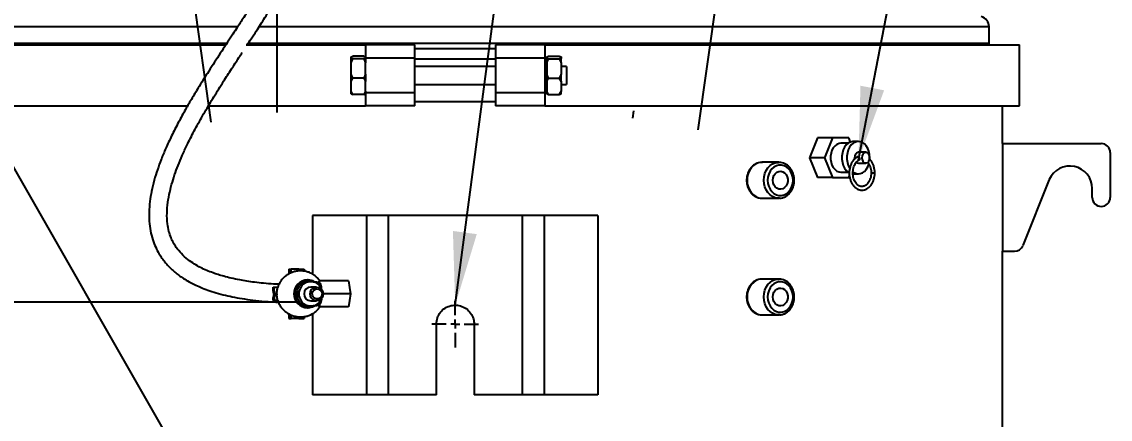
# Model space of a CAD drawing. Header units: millimetres. Extents: x 107291 to 113922, y -130611 to -125922.
# Drawn here: x 110559 to 111166, y -127170 to -126948 of the extents above; entities that cross this region are included whole.
import ezdxf

# ---------------------------------------------------------------- set-up
doc = ezdxf.new("R2010")
doc.units = ezdxf.units.MM
doc.header["$LTSCALE"] = 13
doc.linetypes.add('CENTERX2', pattern=[101.6, 63.5, -12.7, 12.7, -12.7])
doc.layers.add('AM_5', color=3, linetype='Continuous', lineweight=25)
for name, color, linetype in [('中心符号线', 7, 'CENTERX2'), ('中心线', 1, 'CENTERX2'), ('几何体', 7, 'Continuous'), ('尺寸', 3, 'Continuous'), ('注释', 2, 'Continuous'), ('草图直线', 1, 'Continuous')]:
    doc.layers.add(name, color=color, linetype=linetype)
doc.styles.add('SLDTEXTSTYLE0', font='')
doc.styles.get("Standard").update_dxf_attribs({"font": 'gbenor.shx', "bigfont": 'gbcbig.shx'})
doc.styles.get('SLDTEXTSTYLE0').set_extended_font_data('汉仪长仿宋体')
doc.dimstyles.new('SLDDIMSTYLE0', dxfattribs={"dimtxt": 50, "dimasz": 40.8, "dimexe": 0, "dimexo": 0.0625, "dimgap": 12.5, "dimtad": 2, "dimdec": 0, "dimrnd": 1e-09, "dimzin": 12, "dimdsep": 46, "dimtxsty": 'SLDTEXTSTYLE0', "dimsah": 1, "dimcen": 0.09, "dimadec": 0, "dimazin": 3, "dimtfac": 1, "dimtdec": 0, "dimtmove": 0, "dimatfit": 0, "dimfxl": 1, "dimfrac": 2, "dimtolj": 1, "dimtzin": 12, "dimarcsym": 0})
doc.dimstyles.new('SLDDIMSTYLE1', dxfattribs={"dimtxt": 50, "dimasz": 40.8, "dimexe": 0, "dimexo": 0.0625, "dimgap": 12.5, "dimtad": 2, "dimdec": 0, "dimrnd": 1e-09, "dimzin": 12, "dimdsep": 46, "dimtxsty": 'SLDTEXTSTYLE0', "dimsah": 1, "dimcen": 0.09, "dimadec": 0, "dimazin": 3, "dimtfac": 1, "dimtdec": 0, "dimtofl": 0, "dimtmove": 0, "dimatfit": 3, "dimfxl": 1, "dimfrac": 2, "dimtolj": 1, "dimtzin": 12, "dimarcsym": 0})
doc.dimstyles.new('SLDDIMSTYLE2', dxfattribs={"dimtxt": 0.18, "dimasz": 40.8, "dimexe": 0, "dimexo": 0.0625, "dimgap": 0, "dimtad": 0, "dimtih": 1, "dimtoh": 1, "dimdec": 0, "dimrnd": 1e-09, "dimzin": 0, "dimdsep": 46, "dimtxsty": 'Standard', "dimsah": 1, "dimcen": 0.09, "dimadec": 0, "dimazin": 0, "dimtfac": 40.8, "dimtdec": 0, "dimtofl": 0, "dimtmove": 0, "dimatfit": 3, "dimfxl": 1, "dimfrac": 2, "dimtolj": 1, "dimtzin": 0, "dimarcsym": 0})
doc.dimstyles.new('副本 1-15$2', dxfattribs={"dimtxt": 3.5, "dimasz": 2, "dimexe": 1.5, "dimexo": 0.5, "dimgap": 0.5, "dimtad": 1, "dimtoh": 1, "dimdec": 1, "dimdsep": 46, "dimtxsty": 'Standard', "dimcen": 2.5, "dimclrd": 3, "dimclre": 3, "dimclrt": 3, "dimadec": 0, "dimazin": 2, "dimtfac": 1, "dimtdec": 1, "dimtmove": 0, "dimatfit": 2, "dimfxl": 1, "dimarcsym": 0})

# ---------------------------------------------------------------- blocks, each defined once
blk = doc.blocks.new('*D12')
at = {"layer": 'Defpoints', "color": 0, "transparency": 16777216}
for p in [(110403.42, -126961.17), (110486.06, -126961.17), (110714.3, -127104.56)]:
    blk.add_point(p, dxfattribs=at)
at = {"layer": '尺寸', "color": 0, "lineweight": -2, "transparency": 16777216}
for p, q in [((110486, -126961.17), (110403.42, -126961.17)), ((110403.42, -127063.76), (110403.42, -127001.97)), ((110714.24, -127104.56), (110403.42, -127104.56))]:
    blk.add_line(p, q, dxfattribs=at)
at = {"layer": '尺寸', "color": 0, "transparency": 16777216}
for points in [[(110396.62, -127001.97), (110410.22, -127001.97), (110403.42, -126961.17)], [(110396.62, -127063.76), (110410.22, -127063.76), (110403.42, -127104.56)]]:
    blk.add_solid(points, dxfattribs=at)
at = {"layer": '尺寸', "color": 0, "transparency": 16777216, "insert": (110340.92, -127040.5), "char_height": 50, "attachment_point": 2, "rotation": 90, "style": 'SLDTEXTSTYLE0'}
blk.add_mtext('\\A1;145', dxfattribs=at)
blk = doc.blocks.new('*D13')
at = {"layer": 'Defpoints', "color": 0, "transparency": 16777216}
for p in [(110402.38, -127104.56), (110714.3, -127104.56), (110787.56, -127792.81)]:
    blk.add_point(p, dxfattribs=at)
at = {"layer": '尺寸', "color": 0, "lineweight": -2, "transparency": 16777216}
for p, q in [((110714.24, -127104.56), (110402.38, -127104.56)), ((110402.38, -127752.01), (110402.38, -127145.36)), ((110787.5, -127792.81), (110402.38, -127792.81))]:
    blk.add_line(p, q, dxfattribs=at)
at = {"layer": '尺寸', "color": 0, "transparency": 16777216}
for points in [[(110395.58, -127145.36), (110409.18, -127145.36), (110402.38, -127104.56)], [(110395.58, -127752.01), (110409.18, -127752.01), (110402.38, -127792.81)]]:
    blk.add_solid(points, dxfattribs=at)
at = {"layer": '尺寸', "color": 0, "transparency": 16777216, "insert": (110339.88, -127398.57), "char_height": 50, "attachment_point": 2, "rotation": 90, "style": 'SLDTEXTSTYLE0'}
blk.add_mtext('\\A1;730', dxfattribs=at)
blk = doc.blocks.new('SW_CENTERMARKSYMBOL_2')
at = {"layer": '中心符号线', "color": 0}
for p, q in [((0, 5), (0, 13)), ((-5, 0), (-13, 0)), ((0, 0), (-2.5, 0)), ((0, 0), (0, 2.5)), ((0, 0), (0, -2.5)), ((0, 0), (2.5, 0)), ((5, 0), (13, 0)), ((0, -5), (0, -13))]:
    blk.add_line(p, q, dxfattribs=at)
blk = doc.blocks.new('*D24')
at = {"layer": 'AM_5', "color": 3, "lineweight": -2, "transparency": 16777216}
for p, q in [((110701.32, -126627.9), (110701.32, -126574.86)), ((110610.69, -126621.24), (110605.11, -126581.58)), ((110725.32, -126593.28), (110796.32, -126593.28))]:
    blk.add_line(p, q, dxfattribs=at)
for start, end in [(92.04246, 95.95754), (87.95754, 90)]:
    blk.add_arc((110701.32, -127266.15), 673.29, start, end, dxfattribs=at)
at = {"layer": 'AM_5', "color": 3, "transparency": 16777216}
for points in [[(110677.26, -126589.28), (110677.4, -126597.28), (110701.32, -126592.86)], [(110631.93, -126600.46), (110630.96, -126592.52), (110607.62, -126599.41)]]:
    blk.add_solid(points, dxfattribs=at)
at = {"layer": 'Defpoints', "color": 0, "transparency": 16777216}
for p in [(110638.74, -126595.77), (110611.52, -126627.18), (110701.32, -126633.9), (110701.32, -126998.86), (110664.52, -127004.25)]:
    blk.add_point(p, dxfattribs=at)
at = {"layer": 'AM_5', "color": 3, "transparency": 16777216, "insert": (110772.82, -126566.28), "char_height": 42, "attachment_point": 5}
blk.add_mtext('8°', dxfattribs=at)

msp = doc.modelspace()

# ---------------------------------------------------------------- linework, layer by layer
at = {"layer": '中心线'}
for p, q in [((110936.03, -127008.42), (110991.03, -126617.07)), ((110664.52, -127004.25), (110611.52, -126627.18)), ((110899.94, -126997.87), (110899.35, -127002.08))]:
    msp.add_line(p, q, dxfattribs=at)
at = {"layer": '几何体'}
for p, q in [((110679.25, -126951.21), (110503.06, -126951.21)), ((111098.06, -126951.21), (110691.15, -126951.21)), ((111098.06, -126960.17), (111098.06, -126951.21)), ((110486.06, -126961.17), (110672.72, -126961.17)), ((110503.06, -126960.17), (110673.36, -126960.17)), ((110684.14, -126961.17), (110750.56, -126961.17)), ((110685.35, -126960.17), (111098.06, -126960.17)), ((110778.06, -126961.17), (110750.56, -126961.17)), ((110750.56, -126961.17), (110750.56, -126968.34)), ((110778.06, -126968.51), (110778.06, -126961.17)), ((110778.06, -126963.17), (110823.06, -126963.17)), ((110850.56, -126961.17), (110823.06, -126961.17)), ((110823.06, -126961.17), (110823.06, -126968.51)), ((110850.56, -126961.17), (110850.56, -126968.51)), ((110850.56, -126961.17), (111115.06, -126961.17)), ((111115.06, -126995.17), (111115.06, -126961.17)), ((110742.56, -126967.82), (110743.56, -126967.5)), ((110742.56, -126968.7), (110742.56, -126967.82)), ((110743.56, -126969.02), (110742.56, -126968.7)), ((110742.56, -126971.26), (110742.56, -126968.7)), ((110742.56, -126971.26), (110743.56, -126969.02)), ((110742.56, -126977.45), (110742.56, -126971.26)), ((110749.56, -126967.5), (110743.56, -126967.5)), ((110749.56, -126969.02), (110743.56, -126969.02)), ((110749.56, -126967.5), (110750.56, -126967.82)), ((110750.56, -126968.7), (110749.56, -126969.02)), ((110749.56, -126969.02), (110750.56, -126971.26)), ((110750.56, -126968.7), (110750.56, -126968.34)), ((110778.06, -126968.51), (110750.56, -126968.51)), ((110750.56, -126968.7), (110750.56, -126971.26)), ((110750.56, -126977.45), (110750.56, -126971.26)), ((110778.06, -126987.84), (110778.06, -126968.51)), ((110823.06, -126969.17), (110778.06, -126969.17)), ((110823.06, -126968.51), (110823.06, -126987.84)), ((110850.56, -126968.51), (110823.06, -126968.51)), ((110850.56, -126968.51), (110850.56, -126987.84)), ((110851.56, -126967.82), (110852.56, -126967.5)), ((110851.56, -126967.82), (110851.56, -126968.7)), ((110852.56, -126969.02), (110851.56, -126968.7)), ((110851.56, -126971.26), (110851.56, -126968.7)), ((110851.56, -126971.26), (110852.56, -126969.02)), ((110851.56, -126971.26), (110851.56, -126977.45)), ((110852.56, -126967.5), (110858.56, -126967.5)), ((110852.56, -126969.02), (110858.56, -126969.02)), ((110858.56, -126967.5), (110859.56, -126967.82)), ((110859.56, -126968.7), (110858.56, -126969.02)), ((110858.56, -126969.02), (110859.56, -126971.26)), ((110859.56, -126967.82), (110859.56, -126968.7)), ((110859.56, -126971.26), (110859.56, -126968.7)), ((110859.56, -126971.26), (110859.56, -126977.45)), ((110743.56, -126979.69), (110742.56, -126977.45)), ((110742.56, -126981.61), (110742.56, -126977.45)), ((110750.56, -126977.45), (110749.56, -126979.69)), ((110750.56, -126977.45), (110750.56, -126981.61)), ((110823.06, -126973.17), (110778.06, -126973.17)), ((110851.56, -126973.17), (110850.56, -126973.17)), ((110852.56, -126979.69), (110851.56, -126977.45)), ((110851.56, -126981.61), (110851.56, -126977.45)), ((110859.56, -126977.45), (110858.56, -126979.69)), ((110862.56, -126973.17), (110859.56, -126973.17)), ((110859.56, -126981.61), (110859.56, -126977.45)), ((110862.56, -126973.17), (110862.56, -126983.17)), ((110742.56, -126981.61), (110743.56, -126979.69)), ((110742.56, -126986.93), (110742.56, -126981.61)), ((110749.56, -126979.69), (110743.56, -126979.69)), ((110749.56, -126979.69), (110750.56, -126981.61)), ((110750.56, -126986.93), (110750.56, -126981.61)), ((110778.06, -126983.17), (110823.06, -126983.17)), ((110850.56, -126983.17), (110851.56, -126983.17)), ((110851.56, -126981.61), (110852.56, -126979.69)), ((110851.56, -126981.61), (110851.56, -126986.93)), ((110852.56, -126979.69), (110858.56, -126979.69)), ((110858.56, -126979.69), (110859.56, -126981.61)), ((110859.56, -126981.61), (110859.56, -126986.93)), ((110859.56, -126983.17), (110862.56, -126983.17)), ((110743.56, -126988.85), (110742.56, -126986.93)), ((110742.56, -126988.53), (110742.56, -126986.93)), ((110742.56, -126988.53), (110743.56, -126988.85)), ((110749.56, -126988.85), (110743.56, -126988.85)), ((110750.56, -126986.93), (110749.56, -126988.85)), ((110749.56, -126988.85), (110750.56, -126988.53)), ((110750.56, -126986.93), (110750.56, -126988.53)), ((110778.06, -126987.84), (110750.56, -126987.84)), ((110750.56, -126988.53), (110750.56, -126995.17)), ((110778.06, -126995.17), (110778.06, -126987.84)), ((110850.56, -126987.84), (110823.06, -126987.84)), ((110823.06, -126987.84), (110823.06, -126995.17)), ((110850.56, -126987.84), (110850.56, -126995.17)), ((110852.56, -126988.85), (110851.56, -126986.93)), ((110851.56, -126988.53), (110851.56, -126986.93)), ((110851.56, -126988.53), (110852.56, -126988.85)), ((110852.56, -126988.85), (110858.56, -126988.85)), ((110859.56, -126986.93), (110858.56, -126988.85)), ((110858.56, -126988.85), (110859.56, -126988.53)), ((110859.56, -126988.53), (110859.56, -126986.93)), ((110486.06, -126995.17), (110651.38, -126995.17)), ((110662.99, -126995.17), (110750.56, -126995.17)), ((110778.06, -126995.17), (110750.56, -126995.17)), ((110778.06, -126992.71), (110823.06, -126992.71)), ((110850.56, -126995.17), (110823.06, -126995.17)), ((110850.56, -126995.17), (111115.06, -126995.17)), ((111105.56, -127016.17), (111105.56, -126995.17)), ((111002.53, -127013.02), (110998.01, -127024.02)), ((111010.88, -127013.02), (111002.53, -127013.02)), ((111010.88, -127013.02), (111006.35, -127024.02)), ((111019.93, -127013.02), (111010.88, -127013.02)), ((111020.87, -127015.29), (111019.93, -127013.02)), ((111019.47, -127016.02), (111015.4, -127016.02)), ((111025.22, -127015.02), (111022.41, -127015.02)), ((111105.56, -127016.17), (111105.56, -127076.17)), ((111105.56, -127016.17), (111160.56, -127016.17)), ((111006.35, -127024.02), (110998.01, -127024.02)), ((110998.01, -127024.02), (111002.53, -127035.02)), ((111006.35, -127024.02), (111010.88, -127035.02)), ((111029.35, -127021.02), (111025.22, -127021.02)), ((111031.6, -127024.93), (111031.64, -127024.02)), ((111165.56, -127021.17), (111165.56, -127046.17)), ((110980.9, -127026.61), (110971.54, -127026.61)), ((110980.59, -127026.62), (110980.9, -127026.61)), ((111015.4, -127032.02), (111019.47, -127032.02)), ((111025.22, -127027.02), (111029.35, -127027.02)), ((111010.88, -127035.02), (111002.53, -127035.02)), ((111010.88, -127035.02), (111019.93, -127035.02)), ((111019.93, -127035.02), (111020.27, -127034.2)), ((111022.41, -127033.02), (111025.22, -127033.02)), ((111032.36, -127032.52), (111034.06, -127032.52)), ((111034.06, -127032.52), (111034.36, -127032.52)), ((111131.6, -127036.19), (111116.82, -127073.03)), ((111155.56, -127046.17), (111155.56, -127041.17)), ((110971.54, -127046.61), (110980.9, -127046.61)), ((110981.27, -127046.6), (110980.9, -127046.61)), ((110721.11, -127056.17), (110721.11, -127088.93)), ((110751.06, -127056.17), (110721.11, -127056.17)), ((110751.06, -127056.17), (110751.06, -127156.17)), ((110763.25, -127056.17), (110751.06, -127056.17)), ((110763.25, -127056.17), (110763.25, -127156.17)), ((110837.88, -127056.17), (110763.25, -127056.17)), ((110837.88, -127056.17), (110837.88, -127156.17)), ((110850.07, -127056.17), (110837.88, -127056.17)), ((110850.07, -127056.17), (110850.07, -127156.17)), ((110880.02, -127056.17), (110850.07, -127056.17)), ((110880.02, -127056.17), (110880.02, -127156.17)), ((111105.56, -127245.58), (111105.56, -127076.17)), ((111105.56, -127076.17), (111112.18, -127076.17)), ((110707.81, -127086.17), (110707.81, -127088.79)), ((110707.81, -127086.17), (110708.88, -127086.17)), ((110708.88, -127086.17), (110708.88, -127088.24)), ((110708.88, -127086.17), (110709.22, -127086.17)), ((110713.35, -127086.17), (110709.22, -127086.17)), ((110709.22, -127088.08), (110709.22, -127086.17)), ((110713.35, -127086.17), (110713.35, -127087.12)), ((110713.35, -127086.17), (110716.31, -127086.17)), ((110716.31, -127086.17), (110716.31, -127087.23)), ((110718.62, -127092.15), (110718.2, -127092.15)), ((110741.18, -127092.61), (110724.34, -127092.61)), ((110741.18, -127092.61), (110741.73, -127096.25)), ((110980.9, -127091.61), (110971.54, -127091.61)), ((110980.59, -127091.62), (110980.9, -127091.61)), ((110699.17, -127097.92), (110699.17, -127096.22)), ((110699.17, -127096.22), (110699.51, -127096.22)), ((110699.47, -127099.89), (110699.17, -127097.92)), ((110700.1, -127099.89), (110699.51, -127096.22)), ((110699.51, -127096.22), (110701.68, -127096.22)), ((110713.72, -127095.26), (110712.3, -127097.81)), ((110712.33, -127099.89), (110713.72, -127097.81)), ((110715.11, -127093.18), (110713.72, -127095.26)), ((110715.14, -127095.26), (110713.72, -127097.81)), ((110716.08, -127093.18), (110715.11, -127093.18)), ((110716.08, -127093.18), (110718.62, -127093.18)), ((110721.47, -127093.18), (110718.62, -127093.18)), ((110723.35, -127096.07), (110720.04, -127096.07)), ((110723.56, -127093.18), (110724.95, -127095.26)), ((110726.12, -127097.37), (110724.95, -127095.26)), ((110741.75, -127096.39), (110741.71, -127096.12)), ((110741.73, -127096.25), (110742.27, -127099.89)), ((110699.47, -127099.89), (110699.17, -127101.87)), ((110699.17, -127103.56), (110699.17, -127101.87)), ((110699.51, -127103.56), (110699.17, -127103.56)), ((110700.1, -127099.89), (110699.51, -127103.56)), ((110701.68, -127103.56), (110699.51, -127103.56)), ((110700.1, -127099.89), (110701.26, -127099.89)), ((110711.37, -127099.89), (110712.3, -127101.97)), ((110712.33, -127099.89), (110711.37, -127099.89)), ((110712.3, -127101.97), (110713.72, -127104.52)), ((110713.72, -127101.97), (110715.14, -127104.52)), ((110716.08, -127106.6), (110715.14, -127104.52)), ((110720.04, -127103.71), (110723.35, -127103.71)), ((110724.95, -127104.52), (110726.12, -127102.41)), ((110742.27, -127099.89), (110727.3, -127099.89)), ((110741.73, -127103.53), (110741.18, -127107.17)), ((110741.71, -127103.66), (110741.75, -127103.4)), ((110742.27, -127099.89), (110741.73, -127103.53)), ((110707.81, -127110.99), (110707.81, -127113.61)), ((110716.08, -127106.6), (110715.11, -127106.6)), ((110718.2, -127107.64), (110718.62, -127107.64)), ((110718.62, -127106.6), (110721.47, -127106.6)), ((110721.11, -127110.88), (110721.11, -127156.17)), ((110723.56, -127106.6), (110721.47, -127106.6)), ((110741.18, -127107.17), (110724.34, -127107.17)), ((110707.81, -127113.61), (110708.88, -127113.61)), ((110708.88, -127111.56), (110708.88, -127113.61)), ((110708.88, -127113.61), (110709.22, -127113.61)), ((110709.22, -127113.61), (110709.22, -127111.68)), ((110713.35, -127113.61), (110709.22, -127113.61)), ((110713.35, -127112.65), (110713.35, -127113.61)), ((110713.35, -127113.61), (110716.31, -127113.61)), ((110716.31, -127112.53), (110716.31, -127113.61)), ((110790.06, -127156.17), (110790.06, -127116.67)), ((110811.06, -127116.67), (110811.06, -127156.17)), ((110971.54, -127111.61), (110980.9, -127111.61)), ((110981.27, -127111.6), (110980.9, -127111.61)), ((110751.06, -127156.17), (110721.11, -127156.17)), ((110763.25, -127156.17), (110751.06, -127156.17)), ((110790.06, -127156.17), (110763.25, -127156.17)), ((110837.88, -127156.17), (110811.06, -127156.17)), ((110850.07, -127156.17), (110837.88, -127156.17)), ((110880.02, -127156.17), (110850.07, -127156.17))]:
    msp.add_line(p, q, dxfattribs=at)
at = {"layer": '几何体', "flags": 128}
for points in [[(111098.24, -126961.17), (111098.12, -126960.76), (111098.06, -126960.17)], [(111015.4, -127016.02), (111014.48, -127016.13), (111013.29, -127016.59), (111012.2, -127017.4), (111011.26, -127018.52), (111010.52, -127019.9), (111010, -127021.47), (111009.73, -127023.16), (111009.73, -127024.89), (111010, -127026.58), (111010.52, -127028.15), (111011.26, -127029.52), (111012.2, -127030.64), (111013.29, -127031.45), (111014.48, -127031.92), (111015.4, -127032.02)], [(111022.41, -127015.02), (111022.09, -127015.03), (111020.8, -127015.31), (111019.59, -127015.94), (111018.48, -127016.9), (111017.54, -127018.16), (111016.8, -127019.65), (111016.29, -127021.33), (111016.03, -127023.11), (111016.03, -127024.93), (111016.29, -127026.71), (111016.8, -127028.39), (111017.54, -127029.88), (111018.48, -127031.14), (111019.59, -127032.1), (111020.16, -127032.45)], [(111031.64, -127024.02), (111031.51, -127022.21), (111031.12, -127020.47), (111030.49, -127018.88), (111029.64, -127017.5), (111028.61, -127016.38), (111027.45, -127015.58), (111026.19, -127015.12), (111024.89, -127015.03), (111023.61, -127015.31), (111022.39, -127015.94), (111021.29, -127016.9), (111020.35, -127018.16), (111019.6, -127019.65), (111019.09, -127021.33), (111018.83, -127023.11), (111018.83, -127024.93), (111019.09, -127026.71), (111019.6, -127028.39), (111020.35, -127029.88), (111020.36, -127029.9)], [(111025.22, -127021.02), (111024.85, -127021.07), (111024.15, -127021.42), (111023.58, -127022.09), (111023.21, -127022.99), (111023.08, -127024.02), (111023.13, -127024.69)], [(111031.49, -127024.02), (111031.36, -127022.99), (111030.99, -127022.09), (111030.42, -127021.42), (111029.72, -127021.07), (111028.97, -127021.07), (111028.28, -127021.42), (111027.71, -127022.09), (111027.34, -127022.99), (111027.21, -127024.02), (111027.34, -127025.05), (111027.71, -127025.95), (111028.28, -127026.62), (111028.97, -127026.98), (111029.72, -127026.98), (111030.42, -127026.62), (111030.99, -127025.95), (111031.36, -127025.05), (111031.49, -127024.02)], [(110971.54, -127026.61), (110971.14, -127026.62), (110969.57, -127026.89), (110968.07, -127027.51), (110966.7, -127028.46), (110965.5, -127029.71), (110964.52, -127031.2), (110963.79, -127032.89), (110963.34, -127034.72), (110963.19, -127036.61)], [(110972.55, -127036.61), (110972.7, -127034.72), (110973.15, -127032.89), (110973.88, -127031.2), (110974.86, -127029.71), (110976.06, -127028.46), (110977.43, -127027.51), (110978.93, -127026.89), (110980.5, -127026.62), (110980.59, -127026.62)], [(110974.63, -127036.61), (110974.79, -127038.38), (110975.24, -127040.07), (110975.99, -127041.61), (110976.98, -127042.93), (110978.18, -127043.97), (110979.53, -127044.69), (110980.98, -127045.06), (110982.47, -127045.06), (110983.92, -127044.69), (110985.27, -127043.97), (110986.47, -127042.93), (110987.47, -127041.61), (110988.21, -127040.07), (110988.67, -127038.38), (110988.82, -127036.61), (110988.67, -127034.84), (110988.21, -127033.15), (110987.47, -127031.61), (110986.47, -127030.29), (110985.27, -127029.25), (110983.92, -127028.53), (110982.47, -127028.16), (110980.98, -127028.16), (110979.53, -127028.53), (110978.18, -127029.25), (110976.98, -127030.29), (110975.99, -127031.61), (110975.24, -127033.15), (110974.79, -127034.84), (110974.63, -127036.61)], [(110977.55, -127036.61), (110977.71, -127035.26), (110978.16, -127034.01), (110978.88, -127032.96), (110979.81, -127032.17), (110980.88, -127031.71), (110982.01, -127031.62), (110983.12, -127031.9), (110984.13, -127032.53), (110984.96, -127033.45), (110985.55, -127034.62), (110985.86, -127035.93), (110985.86, -127037.29), (110985.55, -127038.6), (110984.96, -127039.77), (110984.13, -127040.69), (110983.12, -127041.32), (110982.01, -127041.6), (110980.88, -127041.51), (110979.81, -127041.05), (110978.88, -127040.26), (110978.16, -127039.21), (110977.71, -127037.96), (110977.55, -127036.61)], [(111022.13, -127031.91), (111022.39, -127032.1), (111023.61, -127032.73), (111024.89, -127033.01), (111026.19, -127032.92), (111027.45, -127032.46), (111028.61, -127031.66), (111029.64, -127030.54), (111030.49, -127029.16), (111031.11, -127027.6)], [(110963.19, -127036.61), (110963.34, -127038.5), (110963.79, -127040.33), (110964.52, -127042.02), (110965.5, -127043.51), (110966.7, -127044.76), (110968.07, -127045.71), (110969.57, -127046.33), (110971.12, -127046.6)], [(110980.9, -127046.61), (110980.5, -127046.6), (110978.93, -127046.33), (110977.43, -127045.71), (110976.06, -127044.76), (110974.86, -127043.51), (110973.88, -127042.02), (110973.15, -127040.33), (110972.7, -127038.5), (110972.55, -127036.61)], [(110971.12, -127046.6), (110971.14, -127046.6), (110971.54, -127046.61)], [(110722.14, -127106.73), (110721.01, -127107.23), (110719.43, -127107.59), (110717.81, -127107.59), (110716.23, -127107.23), (110714.77, -127106.53), (110713.48, -127105.52), (110712.43, -127104.24), (110711.67, -127102.76), (110711.24, -127101.15), (110711.15, -127099.47), (110711.41, -127097.82), (110712.01, -127096.26), (110712.92, -127094.88), (110714.1, -127093.73), (110715.48, -127092.86), (110717.02, -127092.33), (110718.62, -127092.15), (110718.62, -127092.15)], [(110971.54, -127091.61), (110971.14, -127091.62), (110969.57, -127091.89), (110968.07, -127092.51), (110966.7, -127093.46), (110965.5, -127094.71), (110964.52, -127096.2), (110963.79, -127097.89), (110963.34, -127099.72), (110963.19, -127101.61)], [(110972.55, -127101.61), (110972.7, -127099.72), (110973.15, -127097.89), (110973.88, -127096.2), (110974.86, -127094.71), (110976.06, -127093.46), (110977.43, -127092.51), (110978.93, -127091.89), (110980.5, -127091.62), (110980.59, -127091.62)], [(110723.35, -127096.07), (110724.49, -127096.26), (110725.52, -127096.8), (110726.33, -127097.65), (110726.86, -127098.71), (110727.04, -127099.89), (110726.86, -127101.07), (110726.33, -127102.14), (110725.52, -127102.98), (110724.49, -127103.52), (110723.35, -127103.71), (110722.21, -127103.52), (110721.18, -127102.98), (110720.37, -127102.14), (110719.84, -127101.07), (110719.66, -127099.89), (110719.84, -127098.71), (110720.37, -127097.65), (110721.18, -127096.8), (110722.21, -127096.26), (110723.35, -127096.07)], [(110723.65, -127097.04), (110724.65, -127097.23), (110725.51, -127097.79), (110726.12, -127098.62), (110726.39, -127099.63), (110726.3, -127100.67), (110725.85, -127101.61), (110725.1, -127102.32), (110724.16, -127102.7), (110723.14, -127102.7), (110722.2, -127102.32), (110721.45, -127101.61), (110721, -127100.67), (110720.91, -127099.63), (110721.18, -127098.62), (110721.8, -127097.79), (110722.66, -127097.23), (110723.65, -127097.04)], [(110974.63, -127101.61), (110974.79, -127103.38), (110975.24, -127105.07), (110975.99, -127106.61), (110976.98, -127107.93), (110978.18, -127108.97), (110979.53, -127109.69), (110980.98, -127110.06), (110982.47, -127110.06), (110983.92, -127109.69), (110985.27, -127108.97), (110986.47, -127107.93), (110987.47, -127106.61), (110988.21, -127105.07), (110988.67, -127103.38), (110988.82, -127101.61), (110988.67, -127099.84), (110988.21, -127098.15), (110987.47, -127096.61), (110986.47, -127095.29), (110985.27, -127094.25), (110983.92, -127093.53), (110982.47, -127093.16), (110980.98, -127093.16), (110979.53, -127093.53), (110978.18, -127094.25), (110976.98, -127095.29), (110975.99, -127096.61), (110975.24, -127098.15), (110974.79, -127099.84), (110974.63, -127101.61)], [(110977.55, -127101.61), (110977.71, -127100.26), (110978.16, -127099.01), (110978.88, -127097.96), (110979.81, -127097.17), (110980.88, -127096.71), (110982.01, -127096.62), (110983.12, -127096.9), (110984.13, -127097.53), (110984.96, -127098.45), (110985.55, -127099.62), (110985.86, -127100.93), (110985.86, -127102.29), (110985.55, -127103.6), (110984.96, -127104.77), (110984.13, -127105.69), (110983.12, -127106.32), (110982.01, -127106.6), (110980.88, -127106.51), (110979.81, -127106.05), (110978.88, -127105.26), (110978.16, -127104.21), (110977.71, -127102.96), (110977.55, -127101.61)], [(110963.19, -127101.61), (110963.34, -127103.5), (110963.79, -127105.33), (110964.52, -127107.02), (110965.5, -127108.51), (110966.7, -127109.76), (110968.07, -127110.71), (110969.57, -127111.33), (110971.12, -127111.6)], [(110980.9, -127111.61), (110980.5, -127111.6), (110978.93, -127111.33), (110977.43, -127110.71), (110976.06, -127109.76), (110974.86, -127108.51), (110973.88, -127107.02), (110973.15, -127105.33), (110972.7, -127103.5), (110972.55, -127101.61)], [(110971.12, -127111.6), (110971.14, -127111.6), (110971.54, -127111.61)]]:
    msp.add_lwpolyline(points, dxfattribs=at)
at = {"layer": '几何体'}
for centre, radius, start, end in [((111092.06, -126951.21), 6, 0, 74.35744), ((111160.56, -127021.17), 5, 0, 90), ((111025.26, -127025.28), 1.74, 229.68341, 268.56982), ((111143.06, -127041.17), 12.5, 0, 156.51716), ((111160.56, -127046.17), 5, 180, 0), ((111112.18, -127071.17), 5, 270, 338.14563), ((110718.41, -127099.89), 7.75, 91.51712, 268.48288), ((110718.62, -127099.44), 7.29, 60.56225, 89.9301), ((110720.51, -127099.89), 7.1, 162.97171, 197.02829), ((110720.1, -127099.6), 6.59, 102.95937, 138.77558), ((110720.14, -127099.89), 3.82, 91.44046, 268.55954), ((110719.99, -127099.6), 6.59, 41.22442, 77.04063), ((110720.1, -127100.18), 6.59, 221.22442, 257.04063), ((110719.99, -127100.18), 6.59, 282.95937, 318.77558)]:
    msp.add_arc(centre, radius, start, end, dxfattribs=at)
for points, knots in [([(110697.17, -126916.8), (110697.17, -126916.81), (110697.18, -126916.92), (110697.16, -126917.23), (110697.11, -126917.75), (110697.02, -126918.34), (110696.87, -126919.09), (110696.62, -126920.07), (110696.17, -126921.52), (110695.39, -126923.55), (110694.36, -126925.87), (110693.2, -126928.23), (110691.97, -126930.54), (110690.62, -126932.99), (110689, -126935.78), (110687.06, -126939.01), (110684.92, -126942.44), (110682.8, -126945.78), (110680.87, -126948.78), (110678.85, -126951.89), (110676.51, -126955.46), (110673.65, -126959.81), (110670.49, -126964.62), (110667.24, -126969.61), (110664.05, -126974.55), (110660.93, -126979.46), (110657.57, -126984.84), (110654, -126990.74), (110650.14, -126997.39), (110646.26, -127004.43), (110642.59, -127011.61), (110639.37, -127018.53), (110636.77, -127024.79), (110634.59, -127030.74), (110632.75, -127036.68), (110631.32, -127042.59), (110630.33, -127048.56), (110629.85, -127054.63), (110630.05, -127060.54), (110630.91, -127066.05), (110632.25, -127070.74), (110633.96, -127074.78), (110635.74, -127077.99), (110637.44, -127080.48), (110639.05, -127082.53), (110640.67, -127084.35), (110642.45, -127086.12), (110644.41, -127087.84), (110646.63, -127089.58), (110649.25, -127091.38), (110652.16, -127093.11), (110655.37, -127094.77), (110658.86, -127096.33), (110662.88, -127097.88), (110667.52, -127099.38), (110672.49, -127100.69), (110677.79, -127101.83), (110683.39, -127102.79), (110689.64, -127103.61), (110695.93, -127104.23), (110700.15, -127104.45), (110702.05, -127104.55)], [0, 0, 0, 0, 0.00114, 0.014072, 0.024721, 0.035668, 0.043591, 0.05188, 0.066189, 0.082618, 0.099054, 0.113474, 0.126037, 0.138375, 0.152472, 0.168396, 0.185163, 0.200215, 0.213405, 0.224808, 0.240581, 0.259159, 0.279732, 0.300201, 0.320438, 0.340309, 0.359602, 0.38507, 0.410375, 0.437605, 0.466582, 0.492049, 0.514911, 0.535416, 0.556167, 0.577933, 0.597118, 0.617808, 0.640072, 0.657974, 0.675995, 0.691803, 0.705289, 0.716337, 0.72532, 0.734424, 0.743944, 0.753918, 0.764467, 0.7767, 0.791168, 0.804557, 0.819765, 0.837019, 0.856587, 0.878783, 0.899543, 0.922606, 0.94823, 0.976695, 1, 1, 1, 1]), ([(110684.72, -126961.17), (110685.46, -126960.05), (110687.15, -126957.47), (110689.6, -126953.7), (110692.14, -126949.75), (110694.6, -126945.83), (110697.52, -126941.05), (110700.53, -126935.82), (110703.24, -126930.57), (110705.22, -126926.03), (110706.25, -126922.89), (110706.77, -126920.65), (110707.04, -126919.04), (110707.18, -126917.23), (110707.09, -126915.24), (110706.67, -126913.13), (110706.07, -126911.89), (110705.75, -126911.22)], [0, 0, 0, 0, 0.049684, 0.113987, 0.169243, 0.230368, 0.297489, 0.401027, 0.499078, 0.593843, 0.688242, 0.721994, 0.762042, 0.809067, 0.863807, 0.927124, 1, 1, 1, 1]), ([(110702.36, -127094.55), (110701.36, -127094.51), (110698.49, -127094.37), (110693.97, -127093.99), (110688.98, -127093.46), (110684.57, -127092.84), (110680.17, -127092.1), (110675.91, -127091.21), (110671.87, -127090.19), (110668.55, -127089.21), (110665.37, -127088.13), (110662.09, -127086.85), (110658.58, -127085.22), (110655.04, -127083.24), (110651.42, -127080.74), (110648, -127077.68), (110645.38, -127074.5), (110643.52, -127071.48), (110642.11, -127068.5), (110640.94, -127064.97), (110640.08, -127060.42), (110639.83, -127054.96), (110640.34, -127049), (110641.42, -127043.19), (110642.88, -127037.68), (110644.63, -127032.31), (110646.69, -127026.9), (110649.14, -127021.2), (110652.3, -127014.52), (110656.26, -127006.92), (110661, -126998.52), (110666.13, -126989.98), (110671.14, -126982), (110675.82, -126974.72), (110679.31, -126969.41), (110681.3, -126966.38), (110681.93, -126965.42)], [0, 0, 0, 0, 0.018484, 0.053301, 0.084252, 0.111711, 0.136012, 0.16719, 0.192807, 0.213584, 0.231593, 0.255522, 0.279219, 0.3035, 0.330901, 0.360317, 0.386843, 0.404089, 0.4219, 0.442284, 0.464843, 0.495419, 0.526805, 0.555765, 0.58489, 0.612662, 0.640974, 0.671935, 0.705824, 0.752114, 0.800785, 0.850903, 0.901997, 0.943219, 0.981982, 1, 1, 1, 1]), ([(111024.94, -127023.47), (111024.77, -127023.55), (111024.2, -127023.81), (111023.29, -127024.49), (111022.28, -127025.57), (111021.44, -127026.88), (111020.78, -127028.38), (111020.33, -127030.03), (111020.11, -127031.76), (111020.13, -127033.51), (111020.38, -127035.23), (111020.86, -127036.87), (111021.55, -127038.37), (111022.45, -127039.68), (111023.51, -127040.74), (111024.71, -127041.53), (111026, -127042), (111027.33, -127042.14), (111028.63, -127041.96), (111029.88, -127041.47), (111031.03, -127040.69), (111032.06, -127039.65), (111032.93, -127038.37), (111033.62, -127036.9), (111034.1, -127035.27), (111034.33, -127033.79), (111034.35, -127032.86), (111034.36, -127032.52)], [0, 0, 0, 0, 0.016421, 0.057181, 0.098355, 0.140052, 0.182063, 0.224205, 0.266374, 0.308567, 0.350811, 0.393131, 0.435554, 0.478067, 0.520531, 0.562695, 0.604255, 0.645081, 0.685399, 0.725598, 0.766104, 0.807186, 0.848815, 0.89079, 0.932921, 0.975087, 1, 1, 1, 1]), ([(111032.36, -127032.52), (111032.35, -127032.78), (111032.33, -127033.56), (111032.14, -127034.83), (111031.72, -127036.24), (111031.12, -127037.5), (111030.37, -127038.54), (111029.51, -127039.34), (111028.58, -127039.87), (111027.6, -127040.12), (111026.6, -127040.08), (111025.59, -127039.73), (111024.63, -127039.06), (111023.78, -127038.13), (111023.08, -127036.97), (111022.55, -127035.62), (111022.22, -127034.15), (111022.1, -127032.61), (111022.19, -127031.07), (111022.5, -127029.58), (111023, -127028.23), (111023.67, -127027.06), (111024.48, -127026.13), (111025.13, -127025.6), (111025.5, -127025.42), (111025.56, -127025.39)], [0, 0, 0, 0, 0.023397, 0.068961, 0.114475, 0.159847, 0.205109, 0.250381, 0.296004, 0.342637, 0.39096, 0.440366, 0.48845, 0.535102, 0.58104, 0.626747, 0.6724, 0.718058, 0.763708, 0.809291, 0.854746, 0.90006, 0.945305, 0.990668, 1, 1, 1, 1]), ([(111024.94, -127023.46), (111024.94, -127023.46), (111025.02, -127023.4), (111025.18, -127023.4), (111025.38, -127023.46), (111025.55, -127023.63), (111025.69, -127023.88), (111025.79, -127024.21), (111025.85, -127024.57), (111025.84, -127024.9), (111025.78, -127025.15), (111025.68, -127025.32), (111025.59, -127025.35), (111025.55, -127025.37)], [0, 0, 0, 0, 0.006222, 0.111396, 0.205426, 0.300819, 0.40678, 0.522394, 0.637071, 0.743743, 0.845943, 0.94948, 1, 1, 1, 1]), ([(111034.36, -127032.52), (111034.35, -127032.21), (111034.33, -127031.31), (111034.12, -127029.86), (111033.65, -127028.21), (111032.96, -127026.72), (111032.2, -127025.55), (111031.63, -127025), (111031.41, -127024.8)], [0, 0, 0, 0, 0.103778, 0.297852, 0.492461, 0.687542, 0.883048, 1, 1, 1, 1]), ([(110971.73, -127026.65), (110971.53, -127026.64), (110970.82, -127026.58), (110969.61, -127026.82), (110968.15, -127027.36), (110966.81, -127028.2), (110965.61, -127029.29), (110964.59, -127030.62), (110963.8, -127032.14), (110963.24, -127033.81), (110962.98, -127035.32), (110962.95, -127036.26), (110962.95, -127036.61)], [0, 0, 0, 0, 0.042861, 0.152819, 0.262625, 0.372776, 0.483637, 0.595322, 0.707738, 0.8207, 0.934031, 1, 1, 1, 1]), ([(110981.29, -127046.56), (110981.59, -127046.55), (110982.39, -127046.52), (110983.66, -127046.13), (110985.06, -127045.43), (110986.33, -127044.43), (110987.43, -127043.2), (110988.33, -127041.76), (110988.99, -127040.15), (110989.4, -127038.42), (110989.54, -127036.64), (110989.41, -127034.85), (110989, -127033.11), (110988.34, -127031.48), (110987.43, -127030.01), (110986.3, -127028.75), (110985, -127027.75), (110983.56, -127027.05), (110982.07, -127026.63), (110981.06, -127026.63), (110980.57, -127026.62)], [0, 0, 0, 0, 0.031973, 0.087781, 0.143651, 0.199816, 0.25639, 0.313366, 0.370661, 0.428181, 0.485851, 0.54363, 0.601494, 0.659416, 0.717339, 0.775158, 0.832722, 0.889867, 0.946499, 1, 1, 1, 1]), ([(111030.39, -127026.63), (111030.55, -127026.81), (111030.98, -127027.3), (111031.54, -127028.37), (111032.03, -127029.74), (111032.31, -127031.15), (111032.34, -127032.09), (111032.36, -127032.52)], [0, 0, 0, 0, 0.1337, 0.360624, 0.586736, 0.812656, 1, 1, 1, 1]), ([(110962.95, -127036.61), (110962.95, -127036.94), (110962.98, -127037.86), (110963.23, -127039.37), (110963.78, -127041.05), (110964.59, -127042.59), (110965.63, -127043.95), (110966.86, -127045.07), (110968.24, -127045.9), (110969.67, -127046.44), (110970.64, -127046.53), (110971.09, -127046.58)], [0, 0, 0, 0, 0.0655776, 0.1847591, 0.304196, 0.4236973, 0.5430931, 0.6621065, 0.7803963, 0.8976843, 1, 1, 1, 1]), ([(110714.34, -127087.07), (110713.94, -127087.09), (110712.85, -127087.11), (110711.09, -127087.42), (110709.14, -127088.06), (110707.32, -127088.98), (110705.68, -127090.15), (110704.25, -127091.54), (110703.07, -127093.12), (110702.19, -127094.71), (110701.84, -127095.82), (110701.69, -127096.29)], [0, 0, 0, 0, 0.072912, 0.196753, 0.319535, 0.440961, 0.560881, 0.679224, 0.796026, 0.911453, 1, 1, 1, 1]), ([(110725.2, -127092.61), (110725.16, -127092.55), (110724.76, -127091.9), (110723.75, -127090.85), (110722.19, -127089.51), (110720.41, -127088.45), (110718.47, -127087.66), (110716.43, -127087.17), (110715.04, -127087.11), (110714.34, -127087.07)], [0, 0, 0, 0, 0.017256, 0.177303, 0.33956, 0.503489, 0.668455, 0.833819, 1, 1, 1, 1]), ([(110724.34, -127092.61), (110724.65, -127093.1), (110725.28, -127094.1), (110725.88, -127095.6), (110725.9, -127096.58), (110725.91, -127097)], [0, 0, 0, 0, 0.353368, 0.719333, 1, 1, 1, 1]), ([(110971.73, -127091.65), (110971.53, -127091.64), (110970.82, -127091.58), (110969.61, -127091.82), (110968.15, -127092.36), (110966.81, -127093.2), (110965.61, -127094.29), (110964.59, -127095.62), (110963.8, -127097.14), (110963.24, -127098.81), (110962.98, -127100.32), (110962.95, -127101.26), (110962.95, -127101.61)], [0, 0, 0, 0, 0.042861, 0.152819, 0.262625, 0.372776, 0.483637, 0.595322, 0.707738, 0.8207, 0.934031, 1, 1, 1, 1]), ([(110981.29, -127111.56), (110981.59, -127111.55), (110982.39, -127111.52), (110983.66, -127111.13), (110985.06, -127110.43), (110986.33, -127109.43), (110987.43, -127108.2), (110988.33, -127106.76), (110988.99, -127105.15), (110989.4, -127103.42), (110989.54, -127101.64), (110989.41, -127099.85), (110989, -127098.11), (110988.34, -127096.48), (110987.43, -127095.01), (110986.3, -127093.75), (110985, -127092.75), (110983.56, -127092.05), (110982.07, -127091.63), (110981.06, -127091.63), (110980.57, -127091.62)], [0, 0, 0, 0, 0.031973, 0.087781, 0.143651, 0.199816, 0.25639, 0.313366, 0.370661, 0.428181, 0.485851, 0.54363, 0.601494, 0.659416, 0.717339, 0.775158, 0.832722, 0.889867, 0.946499, 1, 1, 1, 1]), ([(110701.26, -127099.89), (110701.25, -127099.27), (110701.22, -127098.01), (110701.53, -127096.82), (110701.68, -127096.22)], [0, 0, 0, 0, 0.494023, 1, 1, 1, 1]), ([(110712.3, -127097.81), (110712.22, -127097.97), (110711.87, -127098.69), (110711.59, -127099.37), (110711.37, -127099.89)], [0, 0, 0, 0, 0.217606, 1, 1, 1, 1]), ([(110715.14, -127095.26), (110715.22, -127095.11), (110715.57, -127094.39), (110715.85, -127093.71), (110716.08, -127093.18)], [0, 0, 0, 0, 0.217606, 1, 1, 1, 1]), ([(110721.47, -127093.18), (110721.63, -127093.18), (110722.38, -127093.18), (110723.04, -127093.18), (110723.56, -127093.18)], [0, 0, 0, 0, 0.217606, 1, 1, 1, 1]), ([(110701.68, -127103.56), (110701.53, -127102.98), (110701.22, -127101.79), (110701.25, -127100.53), (110701.26, -127099.89)], [0, 0, 0, 0, 0.493971, 1, 1, 1, 1]), ([(110701.72, -127103.55), (110701.8, -127103.83), (110702.05, -127104.75), (110702.8, -127106.21), (110703.94, -127107.88), (110705.36, -127109.36), (110707.01, -127110.61), (110708.84, -127111.6), (110710.81, -127112.3), (110712.86, -127112.68), (110714.94, -127112.75), (110717, -127112.5), (110718.98, -127111.95), (110720.85, -127111.11), (110722.54, -127110.01), (110724.02, -127108.71), (110724.82, -127107.68), (110725.2, -127107.19)], [0, 0, 0, 0, 0.028992, 0.096216, 0.164543, 0.233935, 0.30422, 0.375147, 0.44644, 0.517827, 0.589064, 0.65994, 0.730228, 0.799776, 0.868484, 0.936299, 1, 1, 1, 1]), ([(110713.72, -127101.97), (110713.62, -127101.81), (110713.17, -127101.09), (110712.7, -127100.42), (110712.33, -127099.89)], [0, 0, 0, 0, 0.217606, 1, 1, 1, 1]), ([(110713.72, -127104.52), (110713.82, -127104.68), (110714.27, -127105.4), (110714.74, -127106.07), (110715.11, -127106.6)], [0, 0, 0, 0, 0.217606, 1, 1, 1, 1]), ([(110724.95, -127104.52), (110724.85, -127104.68), (110724.39, -127105.4), (110723.93, -127106.07), (110723.56, -127106.6)], [0, 0, 0, 0, 0.217606, 1, 1, 1, 1]), ([(110726, -127102.63), (110726.01, -127102.74), (110726.1, -127103.88), (110725.42, -127105.49), (110724.57, -127106.81), (110724.34, -127107.17)], [0, 0, 0, 0, 0.073907, 0.743842, 1, 1, 1, 1]), ([(110962.95, -127101.61), (110962.95, -127101.94), (110962.98, -127102.86), (110963.23, -127104.37), (110963.78, -127106.05), (110964.59, -127107.59), (110965.63, -127108.95), (110966.86, -127110.07), (110968.24, -127110.9), (110969.67, -127111.44), (110970.64, -127111.53), (110971.09, -127111.58)], [0, 0, 0, 0, 0.065578, 0.184759, 0.304196, 0.423697, 0.543093, 0.662107, 0.780396, 0.897684, 1, 1, 1, 1]), ([(110718.62, -127106.6), (110718.44, -127106.6), (110717.58, -127106.6), (110716.74, -127106.6), (110716.08, -127106.6)], [0, 0, 0, 0, 0.2176062, 1, 1, 1, 1]), ([(110790.06, -127116.67), (110790.18, -127115.5), (110790.41, -127113.14), (110792.21, -127110.01), (110794.86, -127107.62), (110798.19, -127106.24), (110801.77, -127106.04), (110805.21, -127107.03), (110808.13, -127109.1), (110810.2, -127112.03), (110811, -127114.72), (110811.05, -127116.28), (110811.06, -127116.67)], [0, 0, 0, 0, 0.106934, 0.213852, 0.321172, 0.428759, 0.53591, 0.642607, 0.749532, 0.857015, 0.964521, 1, 1, 1, 1])]:
    msp.add_open_spline(points, degree=3, knots=knots, dxfattribs=at)
at = {"layer": '草图直线'}
msp.add_line((110701.32, -126998.86), (110701.32, -126633.9), dxfattribs=at)

# ---------------------------------------------------------------- block references
at = {"layer": '中心符号线'}
msp.add_blockref('SW_CENTERMARKSYMBOL_2', (110800.56, -127116.67), dxfattribs=at)

# ---------------------------------------------------------------- dimensions: what is measured, and where the dimension line sits
at = {"layer": 'AM_5'}
dim = msp.add_angular_dim_2l(base=(110638.74, -126595.77), line1=((110701.32, -126998.86), (110701.32, -126633.9)), line2=((110664.52, -127004.25), (110611.52, -126627.18)), dimstyle='副本 1-15$2', override={"dimscale": 12, "dimpost": '', "dimarcsym": 1}, dxfattribs=at)
dim.commit()
dim.dimension.update_dxf_attribs({"geometry": '*D24', "text_midpoint": (110772.82, -126566.28)})
at = {"layer": '尺寸'}
for base, p1, p2, text, dimstyle, picture, middle in [((110403.42, -126961.17), (110714.3, -127104.56), (110486.06, -126961.17), '145', 'SLDDIMSTYLE1', '*D12', (110403.42, -127040.5)), ((110402.38, -127104.56), (110787.56, -127792.81), (110714.3, -127104.56), '730', 'SLDDIMSTYLE0', '*D13', (110402.38, -127398.57))]:
    dim = msp.add_linear_dim(base=base, p1=p1, p2=p2, angle=90, text=text, dimstyle=dimstyle, dxfattribs=at)
    dim.commit()
    dim.dimension.update_dxf_attribs({"geometry": picture, "text_midpoint": middle, "dimtype": 160})

# ---------------------------------------------------------------- leaders
at = {"layer": '注释'}
for points in [[(111010.5, -127826.17), (110190.91, -126393.99)], [(110800.56, -127106.17), (110895.16, -126393.99)], [(111025.26, -127025.28), (111146.95, -126393.99)]]:
    msp.add_leader(points, dimstyle='SLDDIMSTYLE2', dxfattribs=at)

doc.saveas('drawing.dxf')
